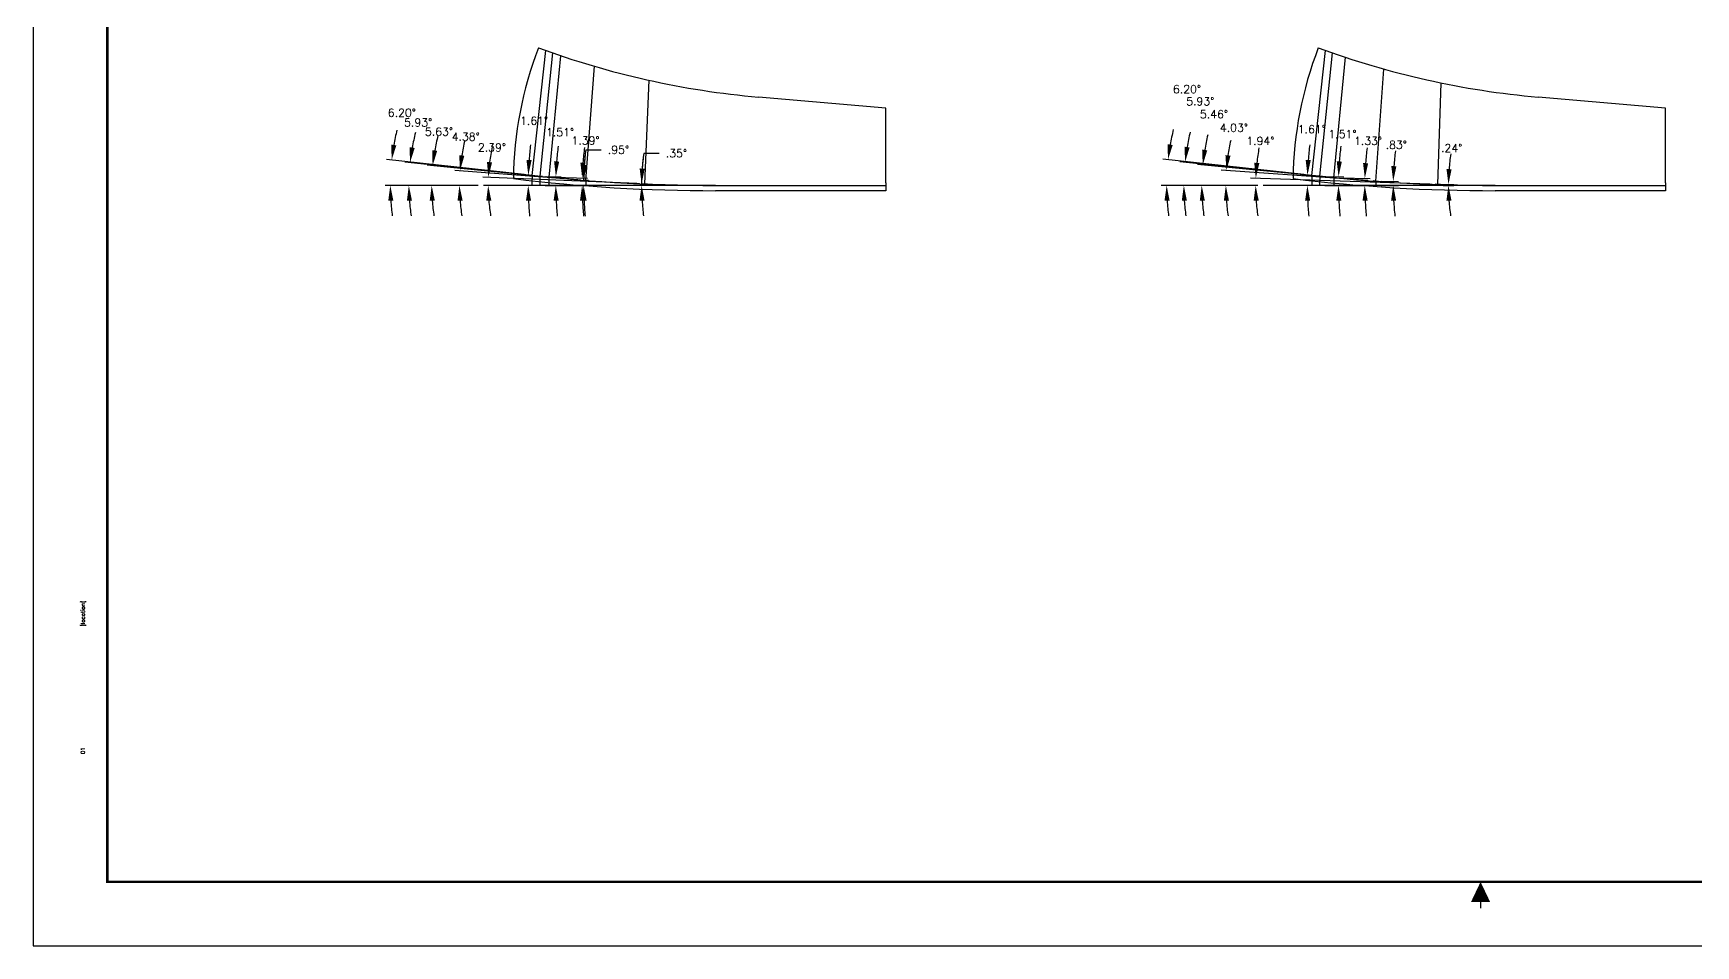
# Model space of a CAD drawing. Extents: x 72.5 to 140.5, y 4 to 26.
# Drawn here: x 106.5 to 126.02, y 3.96 to 14.67 of the extents above; entities that cross this region are included whole.
import ezdxf
from ezdxf.enums import TextEntityAlignment as Align

# ---------------------------------------------------------------- set-up
doc = ezdxf.new("R2010")
doc.units = 0
doc.header["$MEASUREMENT"] = 0
doc.header["$PDMODE"] = 3
doc.layers.get('0').update_dxf_attribs({"linetype": 'CONTINUOUS'})
doc.layers.get('Defpoints').update_dxf_attribs({"color": 10, "linetype": 'CONTINUOUS'})
doc.layers.add('Dims', color=4, linetype='CONTINUOUS')
doc.layers.add('Title Block', color=7, linetype='CONTINUOUS')
doc.styles.add('RomanD', font='romand.shx', dxfattribs={"width": 0.9})
doc.styles.add('RomanS', font='romans')
doc.dimstyles.get("Standard").update_dxf_attribs({"dimtxt": 0.094, "dimasz": 0.18, "dimexe": 0.0625, "dimexo": 0.0625, "dimgap": 0.09, "dimtad": 0, "dimtih": 1, "dimtoh": 1, "dimdec": 4, "dimzin": 4, "dimdsep": 46, "dimtxsty": 'RomanS', "dimcen": 0.09, "dimazin": 1, "dimtfac": 1, "dimtdec": 4, "dimtofl": 0, "dimtmove": 0, "dimatfit": 1, "dimfxl": 1, "dimtolj": 1, "dimtzin": 0, "dimarcsym": 0})

# ---------------------------------------------------------------- blocks, each defined once
blk = doc.blocks.new('*D349')
at = {"layer": 'Defpoints', "color": 0, "transparency": 16777216}
for p in [(113.641, 12.892), (113.678, 12.904), (113.678, 12.886), (116.509, 12.886)]:
    blk.add_point(p, dxfattribs=at)
at = {"layer": 'Dims', "color": 0, "lineweight": -2, "transparency": 16777216}
for p, q in [((113.666, 13.263), (113.846, 13.263)), ((113.616, 12.904), (113.578, 12.904)), ((113.616, 12.886), (113.578, 12.886))]:
    blk.add_line(p, q, dxfattribs=at)
for start, end in [(172.4538, 179.6495), (172.4574, 176.0535), (183.5961, 187.1922)]:
    blk.add_arc((116.509, 12.886), 2.868, start, end, dxfattribs=at)
at = {"layer": 'Dims', "color": 0, "transparency": 16777216}
for points in [[(113.678, 13.083), (113.618, 13.085), (113.641, 12.904)], [(113.616, 12.705), (113.676, 12.707), (113.641, 12.886)]]:
    blk.add_solid(points, dxfattribs=at)
at = {"layer": 'Dims', "color": 0, "transparency": 16777216, "insert": (114.05, 13.263), "char_height": 0.094, "attachment_point": 5, "style": 'RomanS'}
blk.add_mtext('\\A1;.35°', dxfattribs=at)
blk = doc.blocks.new('*D350')
at = {"layer": 'Defpoints', "color": 0, "transparency": 16777216}
for p in [(112.96, 12.906), (112.985, 12.945), (112.985, 12.886), (116.509, 12.886)]:
    blk.add_point(p, dxfattribs=at)
at = {"layer": 'Dims', "color": 0, "lineweight": -2, "transparency": 16777216}
for p, q in [((112.985, 13.304), (113.165, 13.304)), ((112.923, 12.946), (112.898, 12.946)), ((112.923, 12.886), (112.897, 12.886))]:
    blk.add_line(p, q, dxfattribs=at)
for start, end in [(173.2379, 179.052), (173.2398, 176.1459), (182.9061, 185.8122)]:
    blk.add_arc((116.509, 12.886), 3.549, start, end, dxfattribs=at)
at = {"layer": 'Dims', "color": 0, "transparency": 16777216}
for points in [[(112.998, 13.124), (112.938, 13.126), (112.96, 12.945)], [(112.935, 12.706), (112.995, 12.707), (112.96, 12.886)]]:
    blk.add_solid(points, dxfattribs=at)
at = {"layer": 'Dims', "color": 0, "transparency": 16777216, "insert": (113.369, 13.304), "char_height": 0.094, "attachment_point": 5, "style": 'RomanS'}
blk.add_mtext('\\A1;.95°', dxfattribs=at)
blk = doc.blocks.new('*D351')
at = {"layer": 'Defpoints', "color": 0, "transparency": 16777216}
for p in [(112.553, 12.982), (112.943, 12.915), (112.552, 12.886), (116.509, 12.886)]:
    blk.add_point(p, dxfattribs=at)
at = {"layer": 'Dims', "color": 0, "lineweight": -2, "transparency": 16777216}
for p, q in [((112.616, 12.981), (113.006, 12.971)), ((112.615, 12.886), (113.005, 12.886))]:
    blk.add_line(p, q, dxfattribs=at)
for start, end in [(172.8238, 175.7157), (182.8918, 185.7837)]:
    blk.add_arc((116.509, 12.886), 3.567, start, end, dxfattribs=at)
at = {"layer": 'Dims', "color": 0, "transparency": 16777216}
for points in [[(112.982, 13.151), (112.922, 13.154), (112.943, 12.973)], [(112.917, 12.706), (112.977, 12.707), (112.942, 12.886)]]:
    blk.add_solid(points, dxfattribs=at)
at = {"layer": 'Dims', "color": 0, "transparency": 16777216, "insert": (112.982, 13.413), "char_height": 0.094, "attachment_point": 5, "style": 'RomanS'}
blk.add_mtext('\\A1;1.39°', dxfattribs=at)
blk = doc.blocks.new('*D352')
at = {"layer": 'Defpoints', "color": 0, "transparency": 16777216}
for p in [(112.448, 12.993), (112.633, 12.92), (112.446, 12.886), (116.509, 12.886)]:
    blk.add_point(p, dxfattribs=at)
at = {"layer": 'Dims', "color": 0, "lineweight": -2, "transparency": 16777216}
for p, q in [((112.51, 12.991), (112.696, 12.987)), ((112.509, 12.886), (112.695, 12.886))]:
    blk.add_line(p, q, dxfattribs=at)
for start, end in [(173.1714, 175.8321), (182.6607, 185.3214)]:
    blk.add_arc((116.509, 12.886), 3.876, start, end, dxfattribs=at)
at = {"layer": 'Dims', "color": 0, "transparency": 16777216}
for points in [[(112.673, 13.166), (112.613, 13.169), (112.634, 12.988)], [(112.607, 12.706), (112.667, 12.707), (112.633, 12.886)]]:
    blk.add_solid(points, dxfattribs=at)
at = {"layer": 'Dims', "color": 0, "transparency": 16777216, "insert": (112.683, 13.51), "char_height": 0.094, "attachment_point": 5, "style": 'RomanS'}
blk.add_mtext('\\A1;1.51°', dxfattribs=at)
blk = doc.blocks.new('*D353')
at = {"layer": 'Defpoints', "color": 0, "transparency": 16777216}
for p in [(112.309, 12.926), (112.355, 13.003), (112.353, 12.886), (116.509, 12.886)]:
    blk.add_point(p, dxfattribs=at)
at = {"layer": 'Dims', "color": 0, "lineweight": -2, "transparency": 16777216}
for p, q in [((112.292, 13.005), (112.248, 13.006)), ((112.291, 12.886), (112.246, 12.886))]:
    blk.add_line(p, q, dxfattribs=at)
for start, end in [(173.4794, 175.9349), (182.4555, 184.9109)]:
    blk.add_arc((116.509, 12.886), 4.2, start, end, dxfattribs=at)
at = {"layer": 'Dims', "color": 0, "transparency": 16777216}
for points in [[(112.349, 13.183), (112.289, 13.185), (112.31, 13.004)], [(112.283, 12.706), (112.343, 12.707), (112.309, 12.886)]]:
    blk.add_solid(points, dxfattribs=at)
at = {"layer": 'Dims', "color": 0, "transparency": 16777216, "insert": (112.378, 13.645), "char_height": 0.094, "attachment_point": 5, "style": 'RomanS'}
blk.add_mtext('\\A1;1.61°', dxfattribs=at)
blk = doc.blocks.new('*D354')
at = {"layer": 'Defpoints', "color": 0, "transparency": 16777216}
for p in [(111.839, 12.918), (113.647, 12.905), (113.71, 12.902), (111.784, 12.886), (114.509, 12.886)]:
    blk.add_point(p, dxfattribs=at)
at = {"layer": 'Dims', "color": 0, "lineweight": -2, "transparency": 16777216}
blk.add_line((113.585, 12.907), (111.778, 12.983), dxfattribs=at)
for start, end in [(168.4619, 173.0369), (184.5751, 189.1501)]:
    blk.add_arc((114.094, 12.886), 2.255, start, end, dxfattribs=at)
at = {"layer": 'Dims', "color": 0, "transparency": 16777216}
for points in [[(111.885, 13.157), (111.825, 13.162), (111.841, 12.98)], [(111.816, 12.705), (111.876, 12.708), (111.839, 12.886)]]:
    blk.add_solid(points, dxfattribs=at)
at = {"layer": 'Dims', "color": 0, "transparency": 16777216, "insert": (111.883, 13.331), "char_height": 0.094, "attachment_point": 5, "style": 'RomanS'}
blk.add_mtext('\\A1;2.39°', dxfattribs=at)
blk = doc.blocks.new('*D355')
at = {"layer": 'Defpoints', "color": 0, "transparency": 16777216}
for p in [(111.502, 12.943), (112.954, 12.947), (113.017, 12.942), (111.784, 12.886), (114.509, 12.886)]:
    blk.add_point(p, dxfattribs=at)
at = {"layer": 'Dims', "color": 0, "lineweight": -2, "transparency": 16777216}
for p, q in [((112.892, 12.952), (111.446, 13.063)), ((111.721, 12.886), (111.439, 12.886))]:
    blk.add_line(p, q, dxfattribs=at)
for start, end in [(166.4264, 171.0217), (184.5954, 189.1908)]:
    blk.add_arc((113.746, 12.886), 2.245, start, end, dxfattribs=at)
at = {"layer": 'Dims', "color": 0, "transparency": 16777216}
for points in [[(111.559, 13.233), (111.499, 13.24), (111.508, 13.058)], [(111.479, 12.705), (111.539, 12.708), (111.501, 12.886)]]:
    blk.add_solid(points, dxfattribs=at)
at = {"layer": 'Dims', "color": 0, "transparency": 16777216, "insert": (111.575, 13.458), "char_height": 0.094, "attachment_point": 5, "style": 'RomanS'}
blk.add_mtext('\\A1;4.38°', dxfattribs=at)
blk = doc.blocks.new('*D356')
at = {"layer": 'Defpoints', "color": 0, "transparency": 16777216}
for p in [(111.176, 12.963), (112.522, 12.985), (112.584, 12.979), (111.784, 12.886), (114.509, 12.886)]:
    blk.add_point(p, dxfattribs=at)
at = {"layer": 'Dims', "color": 0, "lineweight": -2, "transparency": 16777216}
for p, q in [((112.46, 12.992), (111.124, 13.123)), ((111.721, 12.886), (111.112, 12.886))]:
    blk.add_line(p, q, dxfattribs=at)
for start, end in [(165.6063, 169.9884), (184.3821, 188.7642)]:
    blk.add_arc((113.529, 12.886), 2.354, start, end, dxfattribs=at)
at = {"layer": 'Dims', "color": 0, "transparency": 16777216}
for points in [[(111.24, 13.291), (111.181, 13.3), (111.186, 13.117)], [(111.152, 12.705), (111.212, 12.708), (111.175, 12.886)]]:
    blk.add_solid(points, dxfattribs=at)
at = {"layer": 'Dims', "color": 0, "transparency": 16777216, "insert": (111.261, 13.517), "char_height": 0.094, "attachment_point": 5, "style": 'RomanS'}
blk.add_mtext('\\A1;5.63°', dxfattribs=at)
blk = doc.blocks.new('*D357')
at = {"layer": 'Defpoints', "color": 0, "transparency": 16777216}
for p in [(110.909, 12.975), (112.417, 12.996), (112.479, 12.99), (111.784, 12.886), (114.509, 12.886)]:
    blk.add_point(p, dxfattribs=at)
at = {"layer": 'Dims', "color": 0, "lineweight": -2, "transparency": 16777216}
for p, q in [((112.354, 13.003), (110.859, 13.158)), ((111.721, 12.886), (110.845, 12.886))]:
    blk.add_line(p, q, dxfattribs=at)
for start, end in [(166.0323, 170.0487), (184.0164, 188.0328)]:
    blk.add_arc((113.476, 12.886), 2.568, start, end, dxfattribs=at)
at = {"layer": 'Dims', "color": 0, "transparency": 16777216}
for points in [[(110.976, 13.326), (110.916, 13.334), (110.921, 13.152)], [(110.884, 12.705), (110.944, 12.707), (110.907, 12.886)]]:
    blk.add_solid(points, dxfattribs=at)
at = {"layer": 'Dims', "color": 0, "transparency": 16777216, "insert": (111.016, 13.625), "char_height": 0.094, "attachment_point": 5, "style": 'RomanS'}
blk.add_mtext('\\A1;5.93°', dxfattribs=at)
blk = doc.blocks.new('*D358')
at = {"layer": 'Defpoints', "color": 0, "transparency": 16777216}
for p in [(110.691, 12.985), (112.324, 13.006), (112.386, 13), (111.784, 12.886), (114.509, 12.886)]:
    blk.add_point(p, dxfattribs=at)
at = {"layer": 'Dims', "color": 0, "lineweight": -2, "transparency": 16777216}
for p, q in [((112.262, 13.013), (110.643, 13.189)), ((111.721, 12.886), (110.627, 12.886))]:
    blk.add_line(p, q, dxfattribs=at)
for start, end in [(166.2661, 170.0314), (183.7653, 187.5306)]:
    blk.add_arc((113.429, 12.886), 2.74, start, end, dxfattribs=at)
at = {"layer": 'Dims', "color": 0, "transparency": 16777216}
for points in [[(110.76, 13.356), (110.701, 13.365), (110.705, 13.182)], [(110.665, 12.705), (110.725, 12.707), (110.689, 12.886)]]:
    blk.add_solid(points, dxfattribs=at)
at = {"layer": 'Dims', "color": 0, "transparency": 16777216, "insert": (110.825, 13.739), "char_height": 0.094, "attachment_point": 5, "style": 'RomanS'}
blk.add_mtext('\\A1;6.20°', dxfattribs=at)
blk = doc.blocks.new('*D359')
at = {"layer": 'Defpoints', "color": 0, "transparency": 16777216}
for p in [(122.994, 12.898), (123.118, 12.89), (122.994, 12.886), (125.668, 12.886)]:
    blk.add_point(p, dxfattribs=at)
at = {"layer": 'Dims', "color": 0, "lineweight": -2, "transparency": 16777216}
for p, q in [((123.056, 12.897), (123.18, 12.897)), ((123.056, 12.886), (123.18, 12.886))]:
    blk.add_line(p, q, dxfattribs=at)
for start, end in [(171.6662, 175.7109), (184.0447, 188.0895)]:
    blk.add_arc((125.668, 12.886), 2.55, start, end, dxfattribs=at)
at = {"layer": 'Dims', "color": 0, "transparency": 16777216}
for points in [[(123.155, 13.076), (123.095, 13.078), (123.118, 12.897)], [(123.094, 12.705), (123.154, 12.707), (123.118, 12.886)]]:
    blk.add_solid(points, dxfattribs=at)
at = {"layer": 'Dims', "color": 0, "transparency": 16777216, "insert": (123.156, 13.325), "char_height": 0.094, "attachment_point": 5, "style": 'RomanS'}
blk.add_mtext('\\A1;.24°', dxfattribs=at)
blk = doc.blocks.new('*D360')
at = {"layer": 'Defpoints', "color": 0, "transparency": 16777216}
for p in [(122.266, 12.936), (122.469, 12.902), (122.266, 12.886), (125.668, 12.886)]:
    blk.add_point(p, dxfattribs=at)
at = {"layer": 'Dims', "color": 0, "lineweight": -2, "transparency": 16777216}
for p, q in [((122.328, 12.935), (122.532, 12.932)), ((122.328, 12.886), (122.531, 12.886))]:
    blk.add_line(p, q, dxfattribs=at)
for start, end in [(172.7201, 175.9445), (183.2244, 186.4488)]:
    blk.add_arc((125.668, 12.886), 3.199, start, end, dxfattribs=at)
at = {"layer": 'Dims', "color": 0, "transparency": 16777216}
for points in [[(122.507, 13.111), (122.447, 13.114), (122.469, 12.933)], [(122.444, 12.705), (122.504, 12.707), (122.469, 12.886)]]:
    blk.add_solid(points, dxfattribs=at)
at = {"layer": 'Dims', "color": 0, "transparency": 16777216, "insert": (122.505, 13.363), "char_height": 0.094, "attachment_point": 5, "style": 'RomanS'}
blk.add_mtext('\\A1;.83°', dxfattribs=at)
blk = doc.blocks.new('*D361')
at = {"layer": 'Defpoints', "color": 0, "transparency": 16777216}
for p in [(121.772, 12.977), (122.135, 12.914), (121.771, 12.886), (125.668, 12.886)]:
    blk.add_point(p, dxfattribs=at)
at = {"layer": 'Dims', "color": 0, "lineweight": -2, "transparency": 16777216}
for p, q in [((121.835, 12.975), (122.198, 12.967)), ((121.834, 12.886), (122.197, 12.886))]:
    blk.add_line(p, q, dxfattribs=at)
for start, end in [(172.8331, 175.7525), (182.9194, 185.8389)]:
    blk.add_arc((125.668, 12.886), 3.533, start, end, dxfattribs=at)
at = {"layer": 'Dims', "color": 0, "transparency": 16777216}
for points in [[(122.175, 13.146), (122.115, 13.149), (122.136, 12.968)], [(122.109, 12.706), (122.169, 12.707), (122.135, 12.886)]]:
    blk.add_solid(points, dxfattribs=at)
at = {"layer": 'Dims', "color": 0, "transparency": 16777216, "insert": (122.174, 13.408), "char_height": 0.094, "attachment_point": 5, "style": 'RomanS'}
blk.add_mtext('\\A1;1.33°', dxfattribs=at)
blk = doc.blocks.new('*D362')
at = {"layer": 'Defpoints', "color": 0, "transparency": 16777216}
for p in [(121.606, 12.993), (121.826, 12.92), (121.605, 12.886), (125.668, 12.886)]:
    blk.add_point(p, dxfattribs=at)
at = {"layer": 'Dims', "color": 0, "lineweight": -2, "transparency": 16777216}
for p, q in [((121.669, 12.991), (121.89, 12.986)), ((121.667, 12.886), (121.888, 12.886))]:
    blk.add_line(p, q, dxfattribs=at)
for start, end in [(173.1236, 175.8082), (182.6846, 185.3692)]:
    blk.add_arc((125.668, 12.886), 3.842, start, end, dxfattribs=at)
at = {"layer": 'Dims', "color": 0, "transparency": 16777216}
for points in [[(121.866, 13.166), (121.806, 13.169), (121.827, 12.987)], [(121.8, 12.706), (121.86, 12.707), (121.826, 12.886)]]:
    blk.add_solid(points, dxfattribs=at)
at = {"layer": 'Dims', "color": 0, "transparency": 16777216, "insert": (121.873, 13.489), "char_height": 0.094, "attachment_point": 5, "style": 'RomanS'}
blk.add_mtext('\\A1;1.51°', dxfattribs=at)
blk = doc.blocks.new('*D363')
at = {"layer": 'Defpoints', "color": 0, "transparency": 16777216}
for p in [(121.461, 12.926), (121.513, 13.003), (121.512, 12.886), (125.668, 12.886)]:
    blk.add_point(p, dxfattribs=at)
at = {"layer": 'Dims', "color": 0, "lineweight": -2, "transparency": 16777216}
for p, q in [((121.451, 13.005), (121.4, 13.006)), ((121.449, 12.886), (121.398, 12.886))]:
    blk.add_line(p, q, dxfattribs=at)
for start, end in [(173.4875, 175.9389), (182.4515, 184.9029)]:
    blk.add_arc((125.668, 12.886), 4.207, start, end, dxfattribs=at)
at = {"layer": 'Dims', "color": 0, "transparency": 16777216}
for points in [[(121.501, 13.183), (121.441, 13.186), (121.462, 13.004)], [(121.434, 12.706), (121.494, 12.707), (121.461, 12.886)]]:
    blk.add_solid(points, dxfattribs=at)
at = {"layer": 'Dims', "color": 0, "transparency": 16777216, "insert": (121.513, 13.546), "char_height": 0.094, "attachment_point": 5, "style": 'RomanS'}
blk.add_mtext('\\A1;1.61°', dxfattribs=at)
blk = doc.blocks.new('*D367')
at = {"layer": 'Defpoints', "color": 0, "transparency": 16777216}
for p in [(119.809, 12.987), (121.482, 13.006), (121.545, 13), (120.943, 12.886), (123.668, 12.886)]:
    blk.add_point(p, dxfattribs=at)
at = {"layer": 'Dims', "color": 0, "lineweight": -2, "transparency": 16777216}
for p, q in [((121.42, 13.013), (119.762, 13.193)), ((120.88, 12.886), (119.745, 12.886))]:
    blk.add_line(p, q, dxfattribs=at)
for start, end in [(166.3758, 170.0862), (183.7104, 187.4209)]:
    blk.add_arc((122.588, 12.886), 2.78, start, end, dxfattribs=at)
at = {"layer": 'Dims', "color": 0, "transparency": 16777216}
for points in [[(119.879, 13.361), (119.819, 13.369), (119.824, 13.187)], [(119.783, 12.705), (119.843, 12.707), (119.808, 12.886)]]:
    blk.add_solid(points, dxfattribs=at)
at = {"layer": 'Dims', "color": 0, "transparency": 16777216, "insert": (120.047, 14.016), "char_height": 0.094, "attachment_point": 5, "style": 'RomanS'}
blk.add_mtext('\\A1;6.20°', dxfattribs=at)
blk = doc.blocks.new('*D368')
at = {"layer": 'Defpoints', "color": 0, "transparency": 16777216}
for p in [(120.011, 12.977), (121.575, 12.996), (121.637, 12.99), (120.943, 12.886), (123.668, 12.886)]:
    blk.add_point(p, dxfattribs=at)
at = {"layer": 'Dims', "color": 0, "lineweight": -2, "transparency": 16777216}
for p, q in [((121.513, 13.003), (119.962, 13.164)), ((120.88, 12.886), (119.947, 12.886))]:
    blk.add_line(p, q, dxfattribs=at)
for start, end in [(166.2046, 170.1348), (183.9303, 187.8605)]:
    blk.add_arc((122.634, 12.886), 2.625, start, end, dxfattribs=at)
at = {"layer": 'Dims', "color": 0, "transparency": 16777216}
for points in [[(120.078, 13.332), (120.019, 13.34), (120.024, 13.158)], [(119.986, 12.705), (120.046, 12.707), (120.01, 12.886)]]:
    blk.add_solid(points, dxfattribs=at)
at = {"layer": 'Dims', "color": 0, "transparency": 16777216, "insert": (120.203, 13.873), "char_height": 0.094, "attachment_point": 5, "style": 'RomanS'}
blk.add_mtext('\\A1;5.93°', dxfattribs=at)
blk = doc.blocks.new('*D369')
at = {"layer": 'Defpoints', "color": 0, "transparency": 16777216}
for p in [(120.221, 12.965), (121.741, 12.98), (121.804, 12.974), (120.943, 12.886), (123.668, 12.886)]:
    blk.add_point(p, dxfattribs=at)
at = {"layer": 'Dims', "color": 0, "lineweight": -2, "transparency": 16777216}
for p, q in [((121.679, 12.985), (120.169, 13.13)), ((120.88, 12.886), (120.158, 12.886))]:
    blk.add_line(p, q, dxfattribs=at)
for start, end in [(166.2848, 170.4147), (184.1299, 188.2598)]:
    blk.add_arc((122.718, 12.886), 2.498, start, end, dxfattribs=at)
at = {"layer": 'Dims', "color": 0, "transparency": 16777216}
for points in [[(120.285, 13.298), (120.225, 13.306), (120.232, 13.124)], [(120.197, 12.705), (120.257, 12.707), (120.22, 12.886)]]:
    blk.add_solid(points, dxfattribs=at)
at = {"layer": 'Dims', "color": 0, "transparency": 16777216, "insert": (120.364, 13.722), "char_height": 0.094, "attachment_point": 5, "style": 'RomanS'}
blk.add_mtext('\\A1;5.46°', dxfattribs=at)
blk = doc.blocks.new('*D370')
at = {"layer": 'Defpoints', "color": 0, "transparency": 16777216}
for p in [(120.504, 12.944), (122.235, 12.938), (122.297, 12.933), (120.943, 12.886), (123.668, 12.886)]:
    blk.add_point(p, dxfattribs=at)
at = {"layer": 'Dims', "color": 0, "lineweight": -2, "transparency": 16777216}
for p, q in [((122.172, 12.942), (120.447, 13.064)), ((120.88, 12.886), (120.441, 12.886))]:
    blk.add_line(p, q, dxfattribs=at)
for start, end in [(167.59, 171.779), (184.1889, 188.3778)]:
    blk.add_arc((122.966, 12.886), 2.463, start, end, dxfattribs=at)
at = {"layer": 'Dims', "color": 0, "transparency": 16777216}
for points in [[(120.559, 13.235), (120.499, 13.242), (120.51, 13.059)], [(120.48, 12.705), (120.54, 12.707), (120.503, 12.886)]]:
    blk.add_solid(points, dxfattribs=at)
at = {"layer": 'Dims', "color": 0, "transparency": 16777216, "insert": (120.598, 13.563), "char_height": 0.094, "attachment_point": 5, "style": 'RomanS'}
blk.add_mtext('\\A1;4.03°', dxfattribs=at)
blk = doc.blocks.new('*D371')
at = {"layer": 'Defpoints', "color": 0, "transparency": 16777216}
for p in [(120.853, 12.914), (122.962, 12.899), (123.025, 12.897), (120.943, 12.886), (123.668, 12.886)]:
    blk.add_point(p, dxfattribs=at)
at = {"layer": 'Dims', "color": 0, "lineweight": -2, "transparency": 16777216}
for p, q in [((122.9, 12.901), (120.792, 12.972)), ((120.88, 12.886), (120.791, 12.886))]:
    blk.add_line(p, q, dxfattribs=at)
for start, end in [(169.7346, 173.8982), (184.1636, 188.3272)]:
    blk.add_arc((123.331, 12.886), 2.478, start, end, dxfattribs=at)
at = {"layer": 'Dims', "color": 0, "transparency": 16777216}
for points in [[(120.897, 13.147), (120.837, 13.152), (120.855, 12.97)], [(120.83, 12.705), (120.89, 12.707), (120.853, 12.886)]]:
    blk.add_solid(points, dxfattribs=at)
at = {"layer": 'Dims', "color": 0, "transparency": 16777216, "insert": (120.909, 13.408), "char_height": 0.094, "attachment_point": 5, "style": 'RomanS'}
blk.add_mtext('\\A1;1.94°', dxfattribs=at)
blk = doc.blocks.new('COT_Dblock')
at = {"layer": 'Defpoints'}
blk.add_point((0.188, 0.188), dxfattribs=at)
at = {"layer": 'Title Block', "color": 8}
blk.add_lwpolyline([(0, 0), (34, 0), (34, 22), (0, 22)], close=True, dxfattribs=at)
at = {"layer": 'Title Block', "const_width": 0.03}
blk.add_lwpolyline([(33.13, 21.25), (0.87, 21.25), (0.87, 0.75), (33.13, 0.75)], close=True, dxfattribs=at)
at = {"layer": 'Title Block', "const_width": 0.015}
blk.add_lwpolyline([(17, 0.438), (17, 0.513)], dxfattribs=at)
at = {"layer": 'Title Block'}
blk.add_solid([(16.887, 0.513), (17.113, 0.513), (17, 0.75)], dxfattribs=at)
at = {"layer": 'Title Block', "color": 1, "style": 'RomanS', "flags": 8}
for tag, p in [('FNAME', (0.62, 3.75)), ('REVDATE', (0.62, 2.25)), ('USER', (0.62, 0.75))]:
    blk.add_attdef(tag, text='', height=0.047, rotation=90, dxfattribs=at).set_placement(p, align=Align.BOTTOM_LEFT)
at = {"layer": 'Title Block', "color": 3, "style": 'RomanS', "flags": 8}
blk.add_attdef('DRAWN', text='', height=0.11, dxfattribs=at).set_placement((28.7, 1.984), align=Align.MIDDLE_CENTER)
for tag, p in [('DDATE', (28.356, 1.672)), ('CHECK', (28.356, 1.406)), ('MATRL', (28.356, 1.149)), ('PDATE', (28.356, 0.883)), ('SCALE', (29.896, 0.855)), ('SHEET', (32.005, 0.855))]:
    blk.add_attdef(tag, text='', height=0.094, dxfattribs=at).set_placement(p, align=Align.MIDDLE_LEFT)
at = {"layer": 'Title Block', "color": 3, "style": 'RomanD', "width": 0.9, "flags": 8}
for tag, height, p in [('TITL1', 0.125, (31.337, 1.684)), ('TITL2', 0.094, (31.337, 1.514)), ('TITL3', 0.094, (31.337, 1.374))]:
    blk.add_attdef(tag, text='', height=height, dxfattribs=at).set_placement(p, align=Align.MIDDLE_CENTER)
at = {"layer": 'Title Block', "color": 3, "style": 'RomanS', "flags": 8}
for tag, p in [('FSCM#', (30.337, 1.121)), ('DWG#', (31.81, 1.121)), ('REV#', (32.97, 1.121))]:
    blk.add_attdef(tag, text='', height=0.094, dxfattribs=at).set_placement(p, align=Align.TOP_CENTER)

msp = doc.modelspace()

# ---------------------------------------------------------------- linework, layer by layer
for p, q in [((116.50913, 13.79249), (115.01484, 13.92322)), ((125.66788, 13.79249), (124.17359, 13.92322)), ((116.50913, 12.91749), (116.50913, 13.79249)), ((125.66788, 12.91749), (125.66788, 13.79249)), ((116.50913, 12.91749), (116.50913, 12.82374)), ((125.66788, 12.91749), (125.66788, 12.82374)), ((116.50913, 12.82374), (114.50913, 12.82374)), ((125.66788, 12.82374), (123.66788, 12.82374))]:
    msp.add_line(p, q)
at = {"color": 5}
for p, q in [((114.50913, 12.88624), (111.78391, 12.88624)), ((123.66788, 12.88624), (120.94266, 12.88624))]:
    msp.add_line(p, q, dxfattribs=at)
at = {"color": 1, "flags": 128}
for points in [[(112.14181, 13.02728, 0.02976323), (114.50913, 12.88624), (116.50913, 12.88624)], [(121.30056, 13.02728, 0.02976323), (123.66788, 12.88624), (125.66788, 12.88624)]]:
    msp.add_lwpolyline(points, format="xyb", dxfattribs=at)
for centre, radius, start, end in [((116.50913, 12.91749), 4.375, 158.777619, 179.37484), ((115.8864, 23.88517), 10, 249.784238, 265), ((125.66788, 12.91749), 4.375, 158.777619, 179.37484), ((125.04515, 23.88517), 10, 249.784238, 265), ((114.50913, 32.82374), 20, 263.180784, 270), ((123.66788, 32.82374), 20, 263.180784, 270)]:
    msp.add_arc(centre, radius, start, end)
at = {"layer": 'Dims'}
for p, q in [((112.35474, 13.00298), (112.51429, 14.47088)), ((121.51349, 13.00298), (121.67304, 14.47088)), ((112.44763, 12.9931), (112.59817, 14.44125)), ((112.55335, 12.9824), (112.69392, 14.40845)), ((112.9855, 12.94454), (113.08821, 14.28464)), ((121.60638, 12.9931), (121.75692, 14.44125)), ((121.77241, 12.97654), (121.90742, 14.39019)), ((113.6784, 12.90355), (113.72916, 14.12062)), ((122.26596, 12.93559), (122.35881, 14.25274)), ((122.99359, 12.89764), (123.03392, 14.08951)), ((112.38581, 12.9996), (112.32367, 13.00635)), ((112.47871, 12.98987), (112.41655, 12.99633)), ((112.58445, 12.97933), (112.52225, 12.98546)), ((113.01665, 12.94215), (112.95434, 12.94693)), ((113.70963, 12.90225), (113.64718, 12.90485)), ((121.54456, 12.9996), (121.48242, 13.00635)), ((121.63746, 12.98987), (121.5753, 12.99633)), ((121.80352, 12.97357), (121.7413, 12.97951)), ((122.29713, 12.93339), (122.23479, 12.93778)), ((123.02482, 12.89659), (122.96236, 12.8987))]:
    msp.add_line(p, q, dxfattribs=at)
for centre, radius, start in [((116.50913, 12.88624), 4.15603, 178.390382), ((116.50913, 12.88624), 4.06291, 178.492811), ((116.50913, 12.88624), 3.95695, 178.607509), ((116.50913, 12.88624), 3.52412, 179.05204), ((116.50913, 12.88624), 2.83078, 179.64955), ((125.66788, 12.88624), 4.15603, 178.390382), ((125.66788, 12.88624), 4.06291, 178.492811), ((125.66788, 12.88624), 3.89652, 178.671983), ((125.66788, 12.88624), 3.40228, 179.168903), ((125.66788, 12.88624), 2.67432, 179.755639)]:
    msp.add_arc(centre, radius, start, 180, dxfattribs=at)

# ---------------------------------------------------------------- block references
ref = msp.add_blockref('COT_Dblock', (106.49537, 3.9569))
ref.add_attrib('REVDATE', '01', dxfattribs={"layer": 'Title Block', "color": 1, "height": 0.047, "rotation": 90, "style": 'RomanS', "flags": 8}).set_placement((107.11537, 6.2069), align=Align.BOTTOM_LEFT)
ref.add_attrib('FNAME', '{location}', dxfattribs={"layer": 'Title Block', "color": 1, "height": 0.047, "rotation": 90, "style": 'RomanS', "flags": 8}).set_placement((107.11537, 7.7069), align=Align.BOTTOM_LEFT)

# ---------------------------------------------------------------- dimensions: what is measured, and where the dimension line sits
for base, line1, line2, picture, middle in [((119.80932, 12.98654), ((123.66788, 12.88624), (120.94266, 12.88624)), ((121.54456, 12.9996), (121.48242, 13.00635)), '*D367', (120.04737, 14.01588)), ((120.01136, 12.97684), ((123.66788, 12.88624), (120.94266, 12.88624)), ((121.63746, 12.98987), (121.5753, 12.99633)), '*D368', (120.20254, 13.87346)), ((110.69104, 12.98508), ((114.50913, 12.88624), (111.78391, 12.88624)), ((112.38581, 12.9996), (112.32367, 13.00635)), '*D358', (110.82538, 13.73904)), ((110.90885, 12.9749), ((114.50913, 12.88624), (111.78391, 12.88624)), ((112.47871, 12.98987), (112.41655, 12.99633)), '*D357', (111.01596, 13.62534)), ((120.221488, 12.965499), ((123.667883, 12.886237), (120.942662, 12.886237)), ((121.803518, 12.973573), (121.741302, 12.979515)), '*D369', (120.364043, 13.721545)), ((111.17608, 12.96332), ((114.50913, 12.88624), (111.78391, 12.88624)), ((112.58445, 12.97933), (112.52225, 12.98546)), '*D356', (111.26098, 13.51732)), ((111.502071, 12.943471), ((114.509133, 12.886237), (111.783912, 12.886237)), ((113.016654, 12.942153), (112.954337, 12.946929)), '*D355', (111.575277, 13.457623)), ((120.50415, 12.944), ((123.66788, 12.88624), (120.94266, 12.88624)), ((122.29713, 12.93339), (122.23479, 12.93778)), '*D370', (120.59838, 13.5633)), ((111.838975, 12.917563), ((114.509133, 12.886237), (111.783912, 12.886237)), ((113.709625, 12.90225), (113.64718, 12.904854)), '*D354', (111.883049, 13.330965)), ((120.853264, 12.914172), ((123.667883, 12.886237), (120.942662, 12.886237)), ((123.024821, 12.896586), (122.962357, 12.8987)), '*D371', (120.908719, 13.408225))]:
    dim = msp.add_angular_dim_2l(base=base, line1=line1, line2=line2, dimstyle='Standard', dxfattribs=at)
    dim.commit()
    dim.dimension.update_dxf_attribs({"geometry": picture, "text_midpoint": middle, "dimtype": 162})
for base, center, p1, p2, picture, middle in [((112.30889, 12.92557), (116.50913, 12.88624), (112.35474, 13.00298), (112.3531, 12.88624), '*D353', (112.37789, 13.64544)), ((112.63279, 12.92023), (116.50913, 12.88624), (112.44763, 12.9931), (112.44623, 12.88624), '*D352', (112.68319, 13.51022)), ((112.94254, 12.91513), (116.50913, 12.88624), (112.55335, 12.9824), (112.55219, 12.88624), '*D351', (112.98156, 13.41313)), ((121.46077, 12.92564), (125.66788, 12.88624), (121.51349, 13.00298), (121.51185, 12.88624), '*D363', (121.51271, 13.54641)), ((121.82604, 12.91993), (125.66788, 12.88624), (121.60638, 12.9931), (121.60498, 12.88624), '*D362', (121.87344, 13.48879)), ((122.13499, 12.91353), (125.66788, 12.88624), (121.77241, 12.97654), (121.77136, 12.88624), '*D361', (122.17356, 13.40753)), ((122.469, 12.9017), (125.66788, 12.88624), (122.26596, 12.93559), (122.2656, 12.88624), '*D360', (122.50472, 13.3632)), ((123.11757, 12.88986), (125.66788, 12.88624), (122.99359, 12.89764), (122.99356, 12.88624), '*D359', (123.15556, 13.3248))]:
    dim = msp.add_angular_dim_3p(base=base, center=center, p1=p1, p2=p2, dimstyle='Standard', dxfattribs=at)
    dim.commit()
    dim.dimension.update_dxf_attribs({"geometry": picture, "text_midpoint": middle, "dimtype": 165})
for base, p1, p2, picture, middle in [((112.96, 12.90581), (112.9855, 12.94454), (112.98501, 12.88624), '*D350', (113.36878, 13.30414)), ((113.64077, 12.89209), (113.6784, 12.90355), (113.67835, 12.88624), '*D349', (114.04975, 13.26293))]:
    dim = msp.add_angular_dim_3p(base=base, center=(116.50913, 12.88624), p1=p1, p2=p2, dimstyle='Standard', dxfattribs=at)
    dim.commit()
    dim.dimension.update_dxf_attribs({"geometry": picture, "text_midpoint": middle})

doc.saveas('drawing.dxf')
